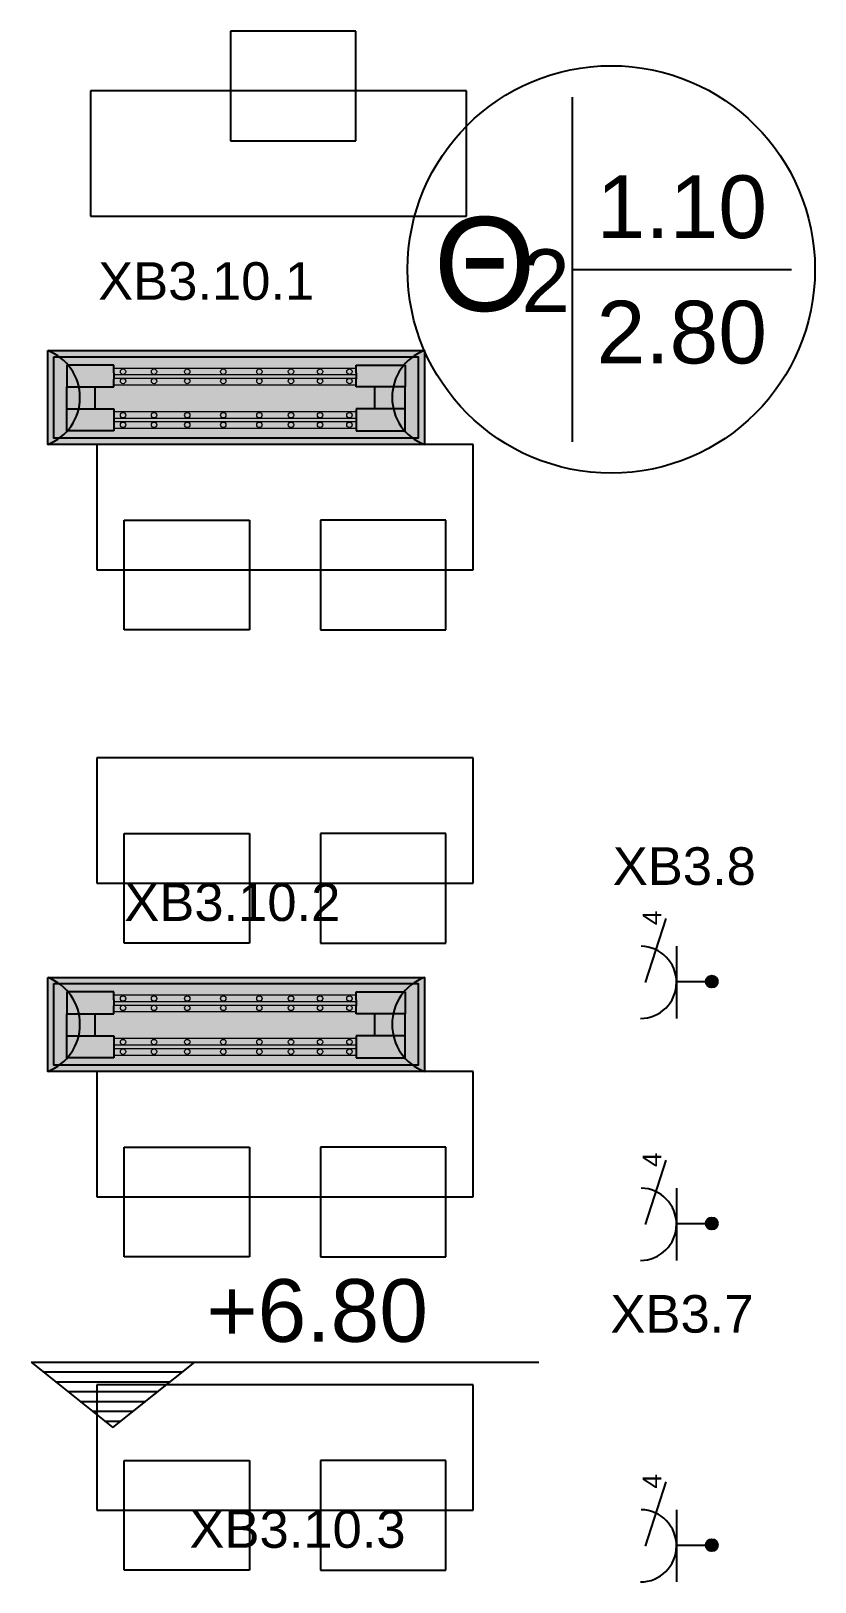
# Model space of a CAD drawing. Header units: metres. Extents: x 0 to 132, y -109 to 310.
# Drawn here: x 26.671 to 29.172, y 187.285 to 192.233 of the extents above; entities that cross this region are included whole.
import ezdxf
from ezdxf.enums import TextEntityAlignment as Align

# ---------------------------------------------------------------- set-up
doc = ezdxf.new("R2010")
doc.units = ezdxf.units.M
doc.header["$LTSCALE"] = 0.036
doc.layers.get('0').update_dxf_attribs({"color": 252})
for name, color, linetype in [('arxitektonika', 254, 'Continuous'), ('electext', 20, 'Continuous'), ('Epipla', 252, 'Continuous'), ('HLEK-SYMBOL', 3, 'Continuous'), ('HLEK_FL001_SYMBOLS', 230, 'Continuous'), ('mihanologika text', 20, 'Continuous')]:
    doc.layers.add(name, color=color, linetype=linetype)
doc.styles.add('COMU-N', font='arial.ttf')
doc.styles.get("Standard").update_dxf_attribs({"font": 'arial.ttf'})

# ---------------------------------------------------------------- blocks, each defined once
blk = doc.blocks.new('A$C5883325D')
at = {"layer": 'Epipla'}
for p, q in [((1.1745, -1.3258), (0.7745, -1.3258)), ((0.7745, -1.3258), (0.7745, -2.5258)), ((1.1745, -2.5258), (1.1745, -1.3258)), ((1.9027, -1.3048), (1.9027, -2.5048)), ((2.3027, -1.3048), (1.9027, -1.3048)), ((2.3027, -2.5048), (2.3027, -1.3048)), ((2.9027, -1.3048), (2.9027, -2.5048)), ((3.3027, -1.3048), (2.9027, -1.3048)), ((3.3027, -2.5048), (3.3027, -1.3048)), ((3.9027, -1.3048), (3.9027, -2.5048)), ((4.3027, -1.3048), (3.9027, -1.3048)), ((4.3027, -2.5048), (4.3027, -1.3048)), ((4.9027, -1.3048), (4.9027, -2.5048)), ((5.3027, -1.3048), (4.9027, -1.3048)), ((5.3027, -2.5048), (5.3027, -1.3048)), ((2.144, -1.3918), (2.144, -1.7918)), ((2.494, -1.3918), (2.144, -1.3918)), ((2.494, -1.7918), (2.494, -1.3918)), ((3.144, -1.3918), (3.144, -1.7918)), ((3.494, -1.3918), (3.144, -1.3918)), ((3.494, -1.7918), (3.494, -1.3918)), ((4.144, -1.3918), (4.144, -1.7918)), ((4.494, -1.3918), (4.144, -1.3918)), ((4.494, -1.7918), (4.494, -1.3918)), ((5.144, -1.3918), (5.144, -1.7918)), ((5.494, -1.3918), (5.144, -1.3918)), ((5.494, -1.7918), (5.494, -1.3918)), ((0.9333, -1.6784), (0.5833, -1.6784)), ((0.5833, -1.6784), (0.5833, -2.0784)), ((0.9333, -2.0784), (0.9333, -1.6784)), ((2.144, -1.7918), (2.494, -1.7918)), ((3.144, -1.7918), (3.494, -1.7918)), ((4.144, -1.7918), (4.494, -1.7918)), ((5.144, -1.7918), (5.494, -1.7918)), ((2.144, -2.0179), (2.494, -2.0179)), ((2.144, -2.4179), (2.144, -2.0179)), ((2.494, -2.0179), (2.494, -2.4179)), ((3.144, -2.0179), (3.494, -2.0179)), ((3.144, -2.4179), (3.144, -2.0179)), ((3.494, -2.0179), (3.494, -2.4179)), ((4.144, -2.0179), (4.494, -2.0179)), ((4.144, -2.4179), (4.144, -2.0179)), ((4.494, -2.0179), (4.494, -2.4179)), ((5.144, -2.0179), (5.494, -2.0179)), ((5.144, -2.4179), (5.144, -2.0179)), ((5.494, -2.0179), (5.494, -2.4179)), ((0.5833, -2.0784), (0.9333, -2.0784)), ((2.494, -2.4179), (2.144, -2.4179)), ((3.494, -2.4179), (3.144, -2.4179)), ((4.494, -2.4179), (4.144, -2.4179)), ((5.494, -2.4179), (5.144, -2.4179)), ((1.9027, -2.5048), (2.3027, -2.5048)), ((2.9027, -2.5048), (3.3027, -2.5048)), ((3.9027, -2.5048), (4.3027, -2.5048)), ((4.9027, -2.5048), (5.3027, -2.5048)), ((0.7745, -2.5258), (1.1745, -2.5258))]:
    blk.add_line(p, q, dxfattribs=at)
blk = doc.blocks.new('gJ6_a14')
at = {"linetype": 'Continuous'}
for p, q in [((-0.1176, 0.1119), (0.113, 0.1119)), ((0, 0.1119), (0, 0))]:
    blk.add_line(p, q, dxfattribs=at)
blk.add_arc((-0.0023, 0.2279), 0.1153, 180, 358.9566, dxfattribs=at)
blk = doc.blocks.new('*X789')
at = {"color": 0}
for p, q in [((15.598, 2.587), (15.737, 2.727)), ((15.598, 2.622), (15.702, 2.727)), ((15.601, 2.607), (15.609, 2.616)), ((15.604, 2.646), (15.605, 2.647)), ((15.605, 2.559), (15.765, 2.719)), ((15.605, 2.577), (15.614, 2.585)), ((15.609, 2.652), (15.618, 2.66)), ((15.611, 2.547), (15.618, 2.554)), ((15.614, 2.621), (15.623, 2.63)), ((15.617, 2.536), (15.789, 2.707)), ((15.618, 2.59), (15.627, 2.599)), ((15.623, 2.665), (15.631, 2.674)), ((15.623, 2.559), (15.631, 2.568)), ((15.627, 2.634), (15.636, 2.643)), ((15.627, 2.528), (15.636, 2.537)), ((15.631, 2.603), (15.64, 2.612)), ((15.633, 2.516), (15.808, 2.691)), ((15.636, 2.678), (15.645, 2.687)), ((15.636, 2.572), (15.645, 2.581)), ((15.64, 2.647), (15.649, 2.656)), ((15.64, 2.541), (15.649, 2.55)), ((15.645, 2.616), (15.654, 2.625)), ((15.649, 2.691), (15.658, 2.7)), ((15.649, 2.585), (15.658, 2.594)), ((15.653, 2.501), (15.824, 2.672)), ((15.654, 2.66), (15.662, 2.669)), ((15.654, 2.554), (15.662, 2.563)), ((15.658, 2.63), (15.667, 2.638)), ((15.662, 2.705), (15.671, 2.714)), ((15.662, 2.599), (15.671, 2.607)), ((15.667, 2.674), (15.676, 2.683)), ((15.667, 2.568), (15.676, 2.577)), ((15.671, 2.643), (15.68, 2.652)), ((15.671, 2.537), (15.68, 2.546)), ((15.676, 2.718), (15.678, 2.721)), ((15.676, 2.489), (15.836, 2.648)), ((15.676, 2.612), (15.685, 2.621)), ((15.68, 2.687), (15.689, 2.696)), ((15.68, 2.581), (15.689, 2.59)), ((15.685, 2.656), (15.693, 2.665)), ((15.685, 2.55), (15.693, 2.559)), ((15.689, 2.625), (15.698, 2.634)), ((15.693, 2.7), (15.702, 2.709)), ((15.693, 2.594), (15.702, 2.603)), ((15.698, 2.669), (15.707, 2.678)), ((15.698, 2.563), (15.707, 2.572)), ((15.702, 2.638), (15.711, 2.647)), ((15.702, 2.532), (15.711, 2.541)), ((15.705, 2.482), (15.843, 2.62)), ((15.707, 2.714), (15.715, 2.722)), ((15.707, 2.607), (15.715, 2.616)), ((15.711, 2.683), (15.72, 2.691)), ((15.711, 2.577), (15.72, 2.585)), ((15.715, 2.652), (15.724, 2.66)), ((15.715, 2.546), (15.724, 2.554)), ((15.72, 2.727), (15.721, 2.728)), ((15.72, 2.621), (15.729, 2.63)), ((15.724, 2.696), (15.733, 2.705)), ((15.724, 2.59), (15.733, 2.599)), ((15.729, 2.665), (15.738, 2.674)), ((15.729, 2.559), (15.738, 2.568)), ((15.733, 2.634), (15.742, 2.643)), ((15.733, 2.528), (15.742, 2.537)), ((15.738, 2.709), (15.746, 2.718)), ((15.738, 2.603), (15.746, 2.612)), ((15.741, 2.482), (15.842, 2.584)), ((15.742, 2.678), (15.751, 2.687)), ((15.742, 2.572), (15.751, 2.581)), ((15.746, 2.647), (15.755, 2.656)), ((15.746, 2.541), (15.755, 2.55)), ((15.751, 2.722), (15.752, 2.724)), ((15.751, 2.616), (15.76, 2.625)), ((15.755, 2.691), (15.764, 2.7)), ((15.755, 2.585), (15.764, 2.594)), ((15.76, 2.66), (15.768, 2.669)), ((15.76, 2.554), (15.768, 2.563)), ((15.764, 2.63), (15.773, 2.638)), ((15.768, 2.705), (15.777, 2.714)), ((15.768, 2.599), (15.777, 2.607)), ((15.773, 2.674), (15.782, 2.683)), ((15.773, 2.568), (15.782, 2.577)), ((15.777, 2.643), (15.786, 2.652)), ((15.777, 2.537), (15.786, 2.546)), ((15.782, 2.612), (15.791, 2.621)), ((15.786, 2.687), (15.795, 2.696)), ((15.786, 2.581), (15.795, 2.59)), ((15.791, 2.656), (15.799, 2.665)), ((15.791, 2.55), (15.799, 2.559)), ((15.795, 2.625), (15.804, 2.634)), ((15.799, 2.594), (15.808, 2.603)), ((15.804, 2.669), (15.813, 2.678)), ((15.804, 2.563), (15.813, 2.572)), ((15.808, 2.638), (15.817, 2.647)), ((15.808, 2.532), (15.817, 2.541)), ((15.813, 2.607), (15.822, 2.616)), ((15.817, 2.577), (15.826, 2.585)), ((15.822, 2.652), (15.83, 2.66)), ((15.822, 2.546), (15.83, 2.554)), ((15.826, 2.621), (15.835, 2.63)), ((15.83, 2.59), (15.839, 2.599)), ((15.835, 2.559), (15.835, 2.56)), ((15.839, 2.634), (15.84, 2.635)), ((15.844, 2.603), (15.844, 2.603)), ((15.645, 2.51), (15.654, 2.519)), ((15.658, 2.523), (15.667, 2.532)), ((15.664, 2.494), (15.671, 2.501)), ((15.676, 2.506), (15.685, 2.515)), ((15.689, 2.519), (15.698, 2.528)), ((15.693, 2.488), (15.702, 2.497)), ((15.707, 2.501), (15.715, 2.51)), ((15.72, 2.515), (15.729, 2.523)), ((15.724, 2.484), (15.733, 2.493)), ((15.738, 2.497), (15.746, 2.506)), ((15.751, 2.51), (15.76, 2.519)), ((15.764, 2.523), (15.773, 2.532)), ((15.768, 2.493), (15.777, 2.501)), ((15.782, 2.506), (15.791, 2.515)), ((15.795, 2.519), (15.804, 2.528))]:
    blk.add_line(p, q, dxfattribs=at)
blk = doc.blocks.new('GJ6_A78')
at = {"layer": 'HLEK-SYMBOL', "color": 0, "linetype": 'Continuous'}
blk.add_circle((0, 0), 0.0989, dxfattribs=at)
at = {"layer": 'HLEK-SYMBOL', "color": 0, "xscale": 0.8, "yscale": 0.8, "zscale": 0.8}
blk.add_blockref('*X789', (-12.576, -2.084), dxfattribs=at)
blk = doc.blocks.new('priza')
at = {"layer": 'HLEK_FL001_SYMBOLS', "rotation": 180}
blk.add_blockref('gJ6_a14', (87.4, -100.4952), dxfattribs=at)
at = {"layer": 'HLEK_FL001_SYMBOLS', "xscale": 0.1951472641207488, "yscale": 0.1951472641207488, "zscale": 0.1951472641207488}
blk.add_blockref('GJ6_A78', (87.4, -100.4953), dxfattribs=at)
blk = doc.blocks.new('priza tetrapli')
at = {"layer": 'HLEK_FL001_SYMBOLS', "ltscale": 5}
blk.add_line((444.1264, -18.901), (444.3314, -18.9664), dxfattribs=at)
at = {"layer": 'HLEK_FL001_SYMBOLS', "rotation": 180}
blk.add_blockref('priza', (531.5297, -119.6074), dxfattribs=at)
at = {"layer": 'HLEK_FL001_SYMBOLS', "ltscale": 5}
blk.add_text('4', height=0.06, dxfattribs=at).set_placement((444.3099, -18.9515))
blk = doc.blocks.new('led 2x32W 1200x300mm aplo')
at = {"layer": 'HLEK_FL001_SYMBOLS', "linetype": 'Continuous', "lineweight": 0}
h = blk.add_hatch(color=256, dxfattribs=at)
h.dxf.hatch_style = 1
h.paths.add_polyline_path([(45.0962, 61.906), (45.0962, 61.606), (46.2983, 61.606), (46.2983, 61.906)])
h.paths.add_polyline_path([(46.2783, 61.886), (46.2783, 61.626), (45.1162, 61.626), (45.1162, 61.886)], flags=16)
h = blk.add_hatch(color=21, dxfattribs=at)
h.dxf.hatch_style = 1
h.paths.add_polyline_path([(45.1162, 61.626), (46.2783, 61.626), (46.2783, 61.886), (45.1162, 61.886)])
at = {"layer": 'HLEK_FL001_SYMBOLS'}
for p, q in [((45.3071, 61.8596), (45.1571, 61.8596)), ((45.1571, 61.8596), (45.1571, 61.7896)), ((45.3071, 61.8346), (45.3071, 61.8596)), ((46.0811, 61.8596), (46.2374, 61.8596)), ((46.0811, 61.8346), (46.0811, 61.8596)), ((46.2374, 61.8596), (46.2374, 61.7896)), ((45.3071, 61.8346), (45.3071, 61.8146)), ((45.3071, 61.7896), (45.3071, 61.8146)), ((46.0811, 61.8346), (46.0811, 61.8146)), ((46.0811, 61.7896), (46.0811, 61.8146)), ((45.1571, 61.7896), (45.3071, 61.7896)), ((45.1571, 61.7196), (45.1571, 61.7896)), ((45.2471, 61.7896), (45.2471, 61.7196)), ((46.2374, 61.7896), (46.0811, 61.7896)), ((46.1387, 61.7896), (46.1387, 61.7196)), ((46.2374, 61.7196), (46.2374, 61.7896)), ((45.1571, 61.6496), (45.1571, 61.7196)), ((45.1571, 61.7196), (45.3071, 61.7196)), ((45.3071, 61.7196), (45.3071, 61.6946)), ((46.0811, 61.7196), (46.0811, 61.6946)), ((46.2374, 61.7196), (46.0811, 61.7196)), ((46.2374, 61.6496), (46.2374, 61.7196)), ((45.3071, 61.6946), (45.3071, 61.6746)), ((45.3071, 61.6746), (45.3071, 61.6496)), ((46.0811, 61.6946), (46.0811, 61.6746)), ((46.0811, 61.6746), (46.0811, 61.6496)), ((45.3071, 61.6496), (45.1571, 61.6496)), ((46.0811, 61.6496), (46.2374, 61.6496))]:
    blk.add_line(p, q, dxfattribs=at)
at = {"layer": 'HLEK_FL001_SYMBOLS', "linetype": 'Continuous', "lineweight": 0}
for p, q in [((45.307, 61.85), (46.0811, 61.85)), ((45.307, 61.8291), (46.0811, 61.8291)), ((45.307, 61.8176), (46.0811, 61.8176)), ((45.307, 61.7966), (46.0811, 61.7966)), ((45.307, 61.7115), (46.0811, 61.7115)), ((45.307, 61.6905), (46.0811, 61.6905)), ((45.307, 61.6791), (46.0811, 61.6791)), ((45.307, 61.6581), (46.0811, 61.6581))]:
    blk.add_line(p, q, dxfattribs=at)
at = {"layer": 'HLEK_FL001_SYMBOLS'}
for points in [[(45.0962, 61.906), (46.2983, 61.906), (46.2983, 61.606), (45.0962, 61.606)], [(45.1162, 61.886), (46.2783, 61.886), (46.2783, 61.626), (45.1162, 61.626)]]:
    blk.add_lwpolyline(points, close=True, dxfattribs=at)
at = {"layer": 'HLEK_FL001_SYMBOLS', "linetype": 'Continuous', "lineweight": 0}
for centre in [(45.3367, 61.8385), (45.3367, 61.8084), (45.4356, 61.8385), (45.4356, 61.8084), (45.5416, 61.8385), (45.5416, 61.8084), (45.6566, 61.8385), (45.6566, 61.8084), (45.7717, 61.8385), (45.7717, 61.8084), (45.8726, 61.8385), (45.8726, 61.8084), (45.9654, 61.8385), (45.9654, 61.8084), (46.0592, 61.8385), (46.0592, 61.8084), (45.3367, 61.6996), (45.4356, 61.6996), (45.5416, 61.6996), (45.6566, 61.6996), (45.7717, 61.6996), (45.8726, 61.6996), (45.9654, 61.6996), (46.0592, 61.6996), (45.3367, 61.6689), (45.4356, 61.6689), (45.5416, 61.6689), (45.6566, 61.6689), (45.7717, 61.6689), (45.8726, 61.6689), (45.9654, 61.6689), (46.0592, 61.6689)]:
    blk.add_circle(centre, 0.00855, dxfattribs=at)
at = {"layer": 'HLEK_FL001_SYMBOLS'}
for centre, start, end in [((45.0387, 61.756), 290.9764, 69.0236), ((46.3558, 61.756), 110.9764, 249.0236)]:
    blk.add_arc(centre, 0.1606, start, end, dxfattribs=at)

msp = doc.modelspace()

# ---------------------------------------------------------------- linework, layer by layer
at = {"layer": 'arxitektonika'}
for p, q in [((28.3973, 192.0227), (28.3973, 190.9227)), ((28.3973, 191.4727), (29.0973, 191.4727)), ((26.6708, 187.9864), (26.9321, 187.7773)), ((26.6708, 187.9864), (28.291, 187.9864)), ((26.71, 187.955), (27.1542, 187.955)), ((26.9321, 187.7773), (27.1934, 187.9864)), ((26.7492, 187.9237), (27.115, 187.9237)), ((26.7884, 187.8923), (27.0758, 187.8923)), ((26.8276, 187.8609), (27.0366, 187.8609)), ((26.8668, 187.8296), (26.9974, 187.8296)), ((26.906, 187.7982), (26.9582, 187.7982))]:
    msp.add_line(p, q, dxfattribs=at)
msp.add_circle((28.5223, 191.4727), 0.65, dxfattribs=at)

# ---------------------------------------------------------------- block references
at = {"layer": 'arxitektonika', "rotation": 270}
msp.add_blockref('A$C5883325D', (29.3861, 192.8167), dxfattribs=at)
at = {"layer": 'HLEK_FL001_SYMBOLS', "linetype": 'Continuous', "lineweight": 0}
for p in [(-18.3723, 129.308), (-18.3723, 127.308)]:
    msp.add_blockref('led 2x32W 1200x300mm aplo', p, dxfattribs=at)
at = {"layer": 'HLEK_FL001_SYMBOLS', "rotation": 90}
for p in [(9.7308, -254.9293), (9.7308, -255.7012), (9.7308, -256.7272)]:
    msp.add_blockref('priza tetrapli', p, dxfattribs=at)

# ---------------------------------------------------------------- texts
at = {"layer": 'arxitektonika', "style": 'COMU-N'}
for s, height, p in [('Θ', 0.3, (27.9556, 191.3401)), ('2', 0.2, (28.2353, 191.3368))]:
    msp.add_text(s, height=height, dxfattribs=at).set_placement(p)
at = {"layer": 'arxitektonika', "linetype": 'ByBlock', "style": 'COMU-N'}
for tag, text, p in [('1.10', '0.90', (28.7473, 191.5727)), ('2.80', '2.20', (28.7473, 191.1727))]:
    msp.add_attdef(tag, text=text, height=0.2, dxfattribs=at).set_placement(p, align=Align.CENTER)
at = {"layer": 'arxitektonika', "style": 'COMU-N'}
msp.add_attdef('+6.80', (27.2306, 188.0511), '±0.00', height=0.2, dxfattribs=at)
at = {"layer": 'electext', "char_height": 0.12, "attachment_point": 1}
for s, width, insert in [('XB3.10.1', 1.02113, (26.8849, 191.4958)), ('XB3.10.2', 0.4, (26.9683, 189.5139)), ('XB3.10.3', 0.418039, (27.1763, 187.5139))]:
    msp.add_mtext_dynamic_manual_height_columns(s, width=width, gutter_width=0.6, heights=[0], dxfattribs=dict(at, insert=insert))
at = {"layer": 'mihanologika text', "char_height": 0.12, "attachment_point": 1}
for s, width, insert in [('XB3.8', 0.352456, (28.527, 189.629)), ('XB3.7', 0.392584, (28.5195, 188.2004))]:
    msp.add_mtext_dynamic_manual_height_columns(s, width=width, gutter_width=0.6, heights=[0], dxfattribs=dict(at, insert=insert))

doc.saveas('drawing.dxf')
